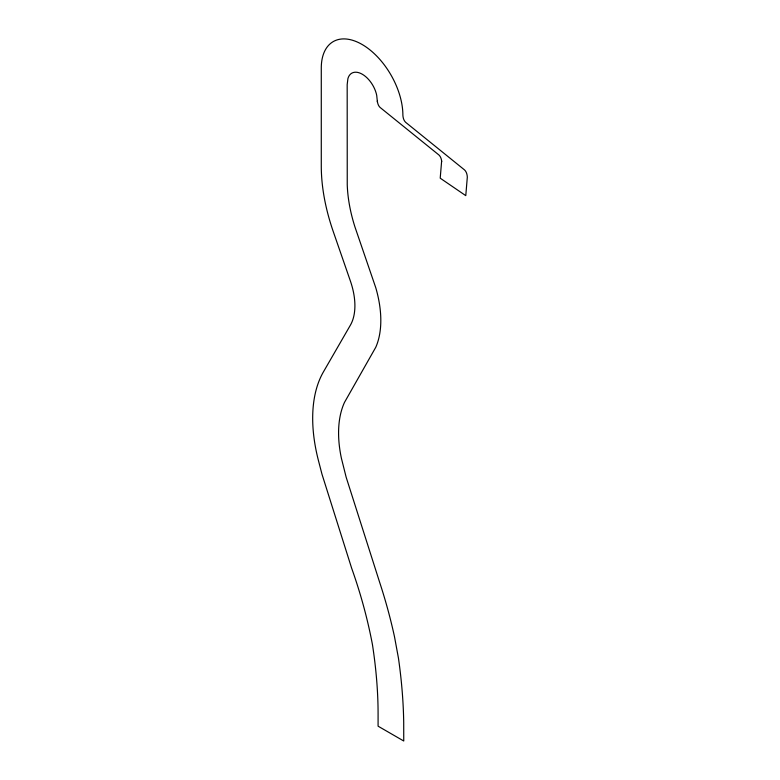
<?xml version="1.0" encoding="UTF-8"?>
<svg xmlns="http://www.w3.org/2000/svg" width="780" height="780" viewBox="0 0 780 780"><rect width="100%" height="100%" fill="white"/><g stroke="black" fill="none" stroke-linecap="round" stroke-linejoin="round"><path stroke-width="1.17" d="M441.646 160.963L440.212 178.181L465.777 195.643L467.317 177.138A19.607 11.32 -60 0 0 464.568 169.952L405.629 122.304A19.607 11.32 -60 0 1 402.88 115.128A57.691 33.306 60 0 0 362.086 44.47A57.691 33.306 60 0 0 321.282 68.016L321.282 166.111A160.251 92.518 60 0 0 333.245 231.533L350.386 281.014A60.489 34.925 60 0 1 350.386 325.182L323.427 371.894A143.939 83.099 60 0 0 318.484 460.707L321.974 474.162L351.644 568.191A496.158 401.339 45 0 1 372.43 644.504A313.151 142.594 68.8 0 1 378.085 713.866L378.085 726.18L403.748 741L403.709 722.602A348.777 158.818 68.8 0 0 398.453 658.164L394.524 636.88A530.059 428.766 45 0 0 379.704 582.494L346.164 477.243L341.386 458.201A107.611 62.127 60 0 1 344.487 402.402L375.765 347.285A96.817 55.897 60 0 0 375.765 287.713L354.978 227.038A123.942 71.555 60 0 1 347.246 184.753L347.178 84.659L347.899 78.683A21.079 12.168 60 0 1 362.3 74.236A21.079 12.168 60 0 1 376.701 95.306L377.423 102.112M441.685 161.499L441.597 160.758A19.734 11.398 -60 0 0 438.974 155.025L380.026 107.386A19.48 11.251 -60 0 1 377.344 101"/></g></svg>
